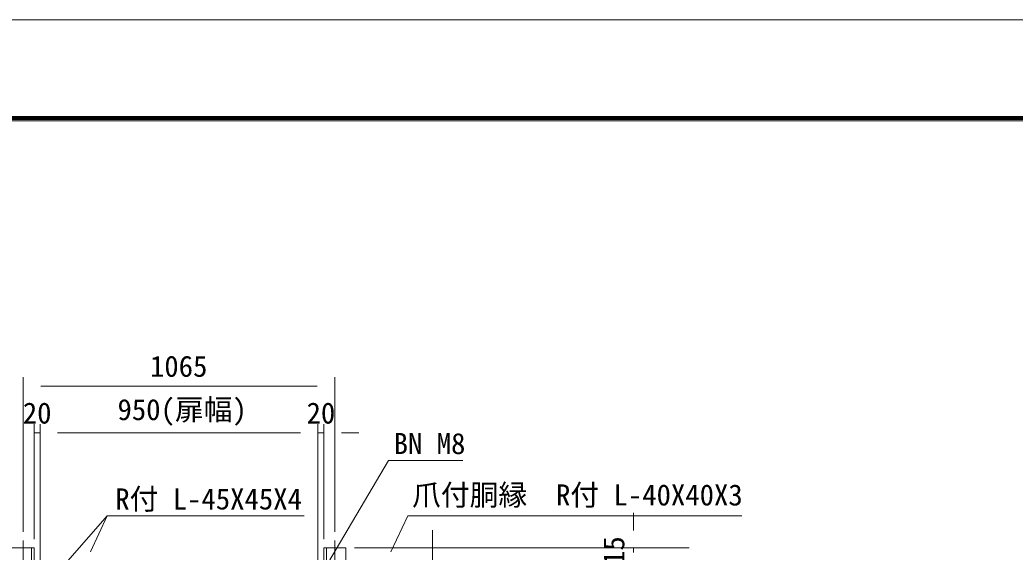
# Model space of a CAD drawing. Units: millimetres, scale not verified. Extents: x -6300 to 6300, y -4455 to 4455.
# Drawn here: x -3402 to 0, y 2634 to 4455 of the extents above; entities that cross this region are included whole.
import ezdxf
from ezdxf.enums import TextEntityAlignment as Align

# ---------------------------------------------------------------- set-up
doc = ezdxf.new("R2010")
doc.units = ezdxf.units.MM
doc.header["$LTSCALE"] = 30
doc.linetypes.add('DASHED', pattern=[7.5, 6, -1.5])
doc.linetypes.add('USER1', pattern=[50.8, 31.75, -6.35, 6.35, -6.35])
for name, color, linetype, lineweight in [('0-0_D-TTL', 7, 'Continuous', 9), ('0-3_D-STR-DIM', 7, 'Continuous', 9), ('0-4_D-STR1', 1, 'Continuous', 18), ('0-7_D-BMK', 2, 'USER1', 13), ('0-9_D-STR-TXT', 7, 'Continuous', 9)]:
    doc.layers.add(name, color=color, linetype=linetype, lineweight=lineweight)
doc.styles.add('ＭＳ ゴシック', font='')
doc.styles.get('ＭＳ ゴシック').set_extended_font_data('MS Gothic')

msp = doc.modelspace()

# ---------------------------------------------------------------- linework, layer by layer
at = {"layer": '0-0_D-TTL', "color": 2, "lineweight": 18}
msp.add_lwpolyline([(-6300, 4455), (6300, 4455), (6300, -4455), (-6300, -4455)], close=True, dxfattribs=at)
at = {"layer": '0-0_D-TTL'}
for points in [[(-5895, 4125), (5895, 4125), (5895, -4125), (-5895, -4125)], [(-5891.25, 4121.25), (5891.25, 4121.25), (5891.25, -4121.25), (-5891.25, -4121.25)], [(-5887.5, 4117.5), (5887.5, 4117.5), (5887.5, -4117.5), (-5887.5, -4117.5)], [(-5883.75, 4113.75), (5883.75, 4113.75), (5883.75, -4113.75), (-5883.75, -4113.75)], [(-5880, 4110), (5880, 4110), (5880, -4110), (-5880, -4110)]]:
    msp.add_lwpolyline(points, close=True, dxfattribs=at)
at = {"layer": '0-3_D-STR-DIM'}
for p, q in [((-3390.58, 2703.7), (-3390.58, 3232.26)), ((-2325.58, 2703.7), (-2325.58, 3232.26)), ((-3330.58, 3202.26), (-2385.58, 3202.26)), ((-3353.08, 2678.41), (-3353.08, 3072.26)), ((-3333.08, 1463.41), (-3333.08, 3072.26)), ((-3333.08, 1463.41), (-3333.08, 3072.26)), ((-2383.08, 1463.41), (-2383.08, 3072.26)), ((-2383.08, 1463.41), (-2383.08, 3072.26)), ((-2363.08, 2678.41), (-2363.08, 3072.26)), ((-3333.08, 3042.26), (-3353.08, 3042.26)), ((-3273.08, 3042.26), (-2443.08, 3042.26)), ((-3273.08, 3042.26), (-3213.08, 3042.26)), ((-2443.08, 3042.26), (-2503.08, 3042.26)), ((-2383.08, 3042.26), (-2363.08, 3042.26)), ((-2303.08, 3042.26), (-2243.08, 3042.26)), ((-3103.8, 2758.31), (-3306.76, 2527.44)), ((-1304.02, 2708.41), (-1304.02, 2768.41)), ((-1991.4, 1262.13), (-1991.4, 2708.88)), ((-2258.08, 2648.41), (-1114.02, 2648.41)), ((-2258.08, 2648.41), (-1274.02, 2648.41)), ((-1304.02, 2633.41), (-1304.02, 2648.41))]:
    msp.add_line(p, q, dxfattribs=at)
msp.add_lwpolyline([(-2430.37, 2758.31), (-3103.8, 2758.31), (-3161.16, 2635.22)], dxfattribs=at)
at = {"layer": '0-4_D-STR1'}
for p, q in [((-3428.08, 2648.41), (-3353.08, 2648.41)), ((-3353.08, 2648.41), (-3353.08, -721.59)), ((-2363.08, 2648.41), (-2363.08, -721.59)), ((-2288.08, 2648.41), (-2363.08, 2648.41)), ((-2288.08, 2648.41), (-2288.08, -721.59))]:
    msp.add_line(p, q, dxfattribs=at)
at = {"layer": '0-4_D-STR1', "linetype": 'DASHED'}
for p, q in [((-3362.08, 2648.41), (-3362.08, -721.59)), ((-2354.08, 2648.41), (-2354.08, -721.59))]:
    msp.add_line(p, q, dxfattribs=at)
at = {"layer": '0-7_D-BMK'}
for p, q in [((-3390.58, 2673.7), (-3390.58, -744.72)), ((-2325.58, 2673.7), (-2325.58, -744.72))]:
    msp.add_line(p, q, dxfattribs=at)
at = {"layer": '0-9_D-STR-TXT'}
for points in [[(-1888.29, 2947.92), (-2141.51, 2947.92), (-2362.06, 2575.13)], [(-933.83, 2758.31), (-2076.27, 2758.31), (-2134.19, 2635.22)]]:
    msp.add_lwpolyline(points, dxfattribs=at)

# ---------------------------------------------------------------- texts
at = {"layer": '0-3_D-STR-DIM', "style": 'ＭＳ ゴシック'}
for s, p in [('1065', (-2957.45, 3212.38)), ('950(扉幅)', (-3068.49, 3064.18)), ('20', (-3392.2, 3052.38)), ('20', (-2422.2, 3052.38)), ('BN M8', (-2124.42, 2948.04)), ('R付 L-45X45X4', (-3076.22, 2758.43)), ('爪付胴縁\u3000R付 L-40X40X3', (-2061.38, 2772.19))]:
    msp.add_text(s, height=72.14, dxfattribs=at).set_placement(p, align=Align.BOTTOM_LEFT)
msp.add_text('15', height=72.14, rotation=90, dxfattribs=at).set_placement((-1314.14, 2590.28), align=Align.BOTTOM_LEFT)

doc.saveas('drawing.dxf')
